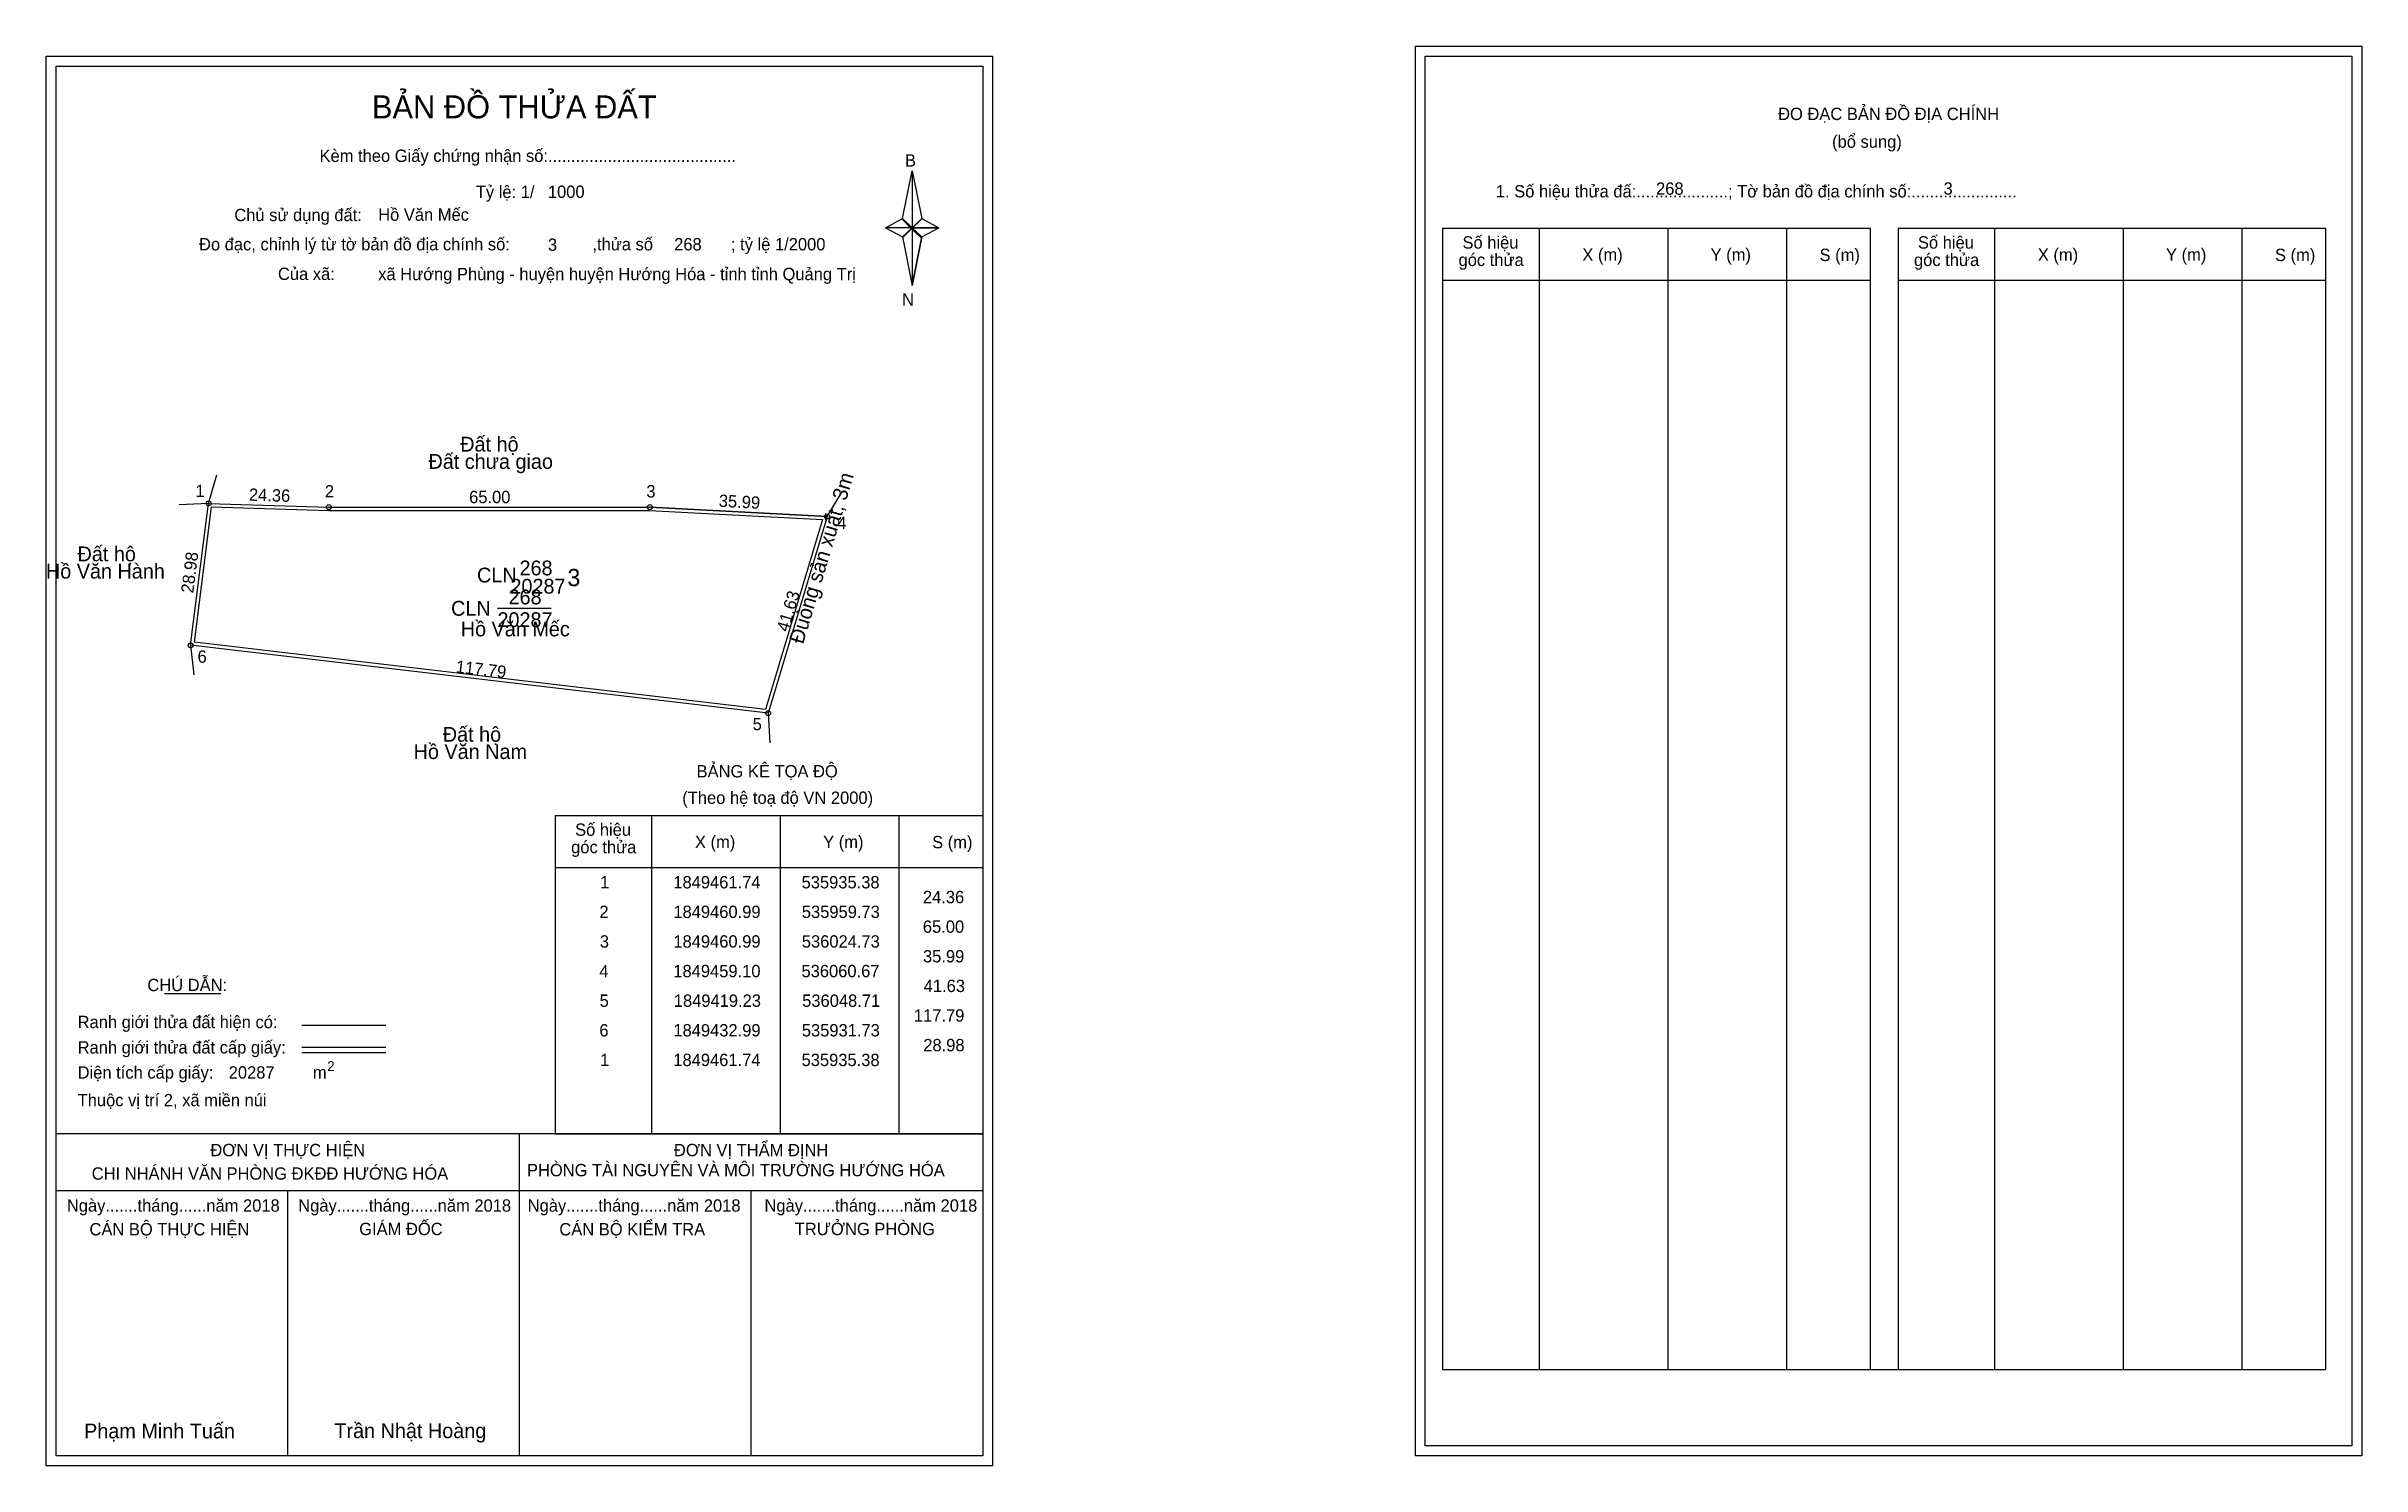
# Model space of a CAD drawing. Extents: x 535902 to 536372, y 1849267 to 1849554.
import ezdxf

# ---------------------------------------------------------------- set-up
doc = ezdxf.new("R2010")
doc.units = 0
for name, color, linetype in [('Level 1', 7, 'Continuous'), ('Level 10', 7, 'Continuous'), ('Level 11', 7, 'Continuous'), ('Level 13', 7, 'Continuous'), ('Level 2', 7, 'Continuous'), ('Level 27', 7, 'Continuous'), ('Level 3', 7, 'Continuous'), ('Level 36', 7, 'Continuous'), ('Level 4', 7, 'Continuous'), ('Level 49', 7, 'Continuous'), ('Level 5', 7, 'Continuous'), ('Level 53', 7, 'Continuous'), ('Level 55', 7, 'Continuous'), ('Level 6', 7, 'Continuous'), ('Level 63', 7, 'Continuous'), ('Level 7', 7, 'Continuous'), ('Level 8', 7, 'Continuous'), ('Level 9', 7, 'Continuous')]:
    doc.layers.add(name, color=color, linetype=linetype)

msp = doc.modelspace()

# ---------------------------------------------------------------- linework, layer by layer
at = {"layer": 'Level 1'}
for p, q in [((535904.5, 1849550.35), (535904.5, 1849550.35)), ((536181.82, 1849552.35), (536181.82, 1849552.35)), ((536075.92, 1849519.47), (536077.89, 1849529.11)), ((536077.89, 1849529.11), (536077.89, 1849517.58)), ((536077.89, 1849529.11), (536079.85, 1849519.47)), ((536072.47, 1849517.58), (536075.92, 1849519.47)), ((536075.92, 1849519.47), (536077.89, 1849517.58)), ((536077.74, 1849517.36), (536075.92, 1849519.25)), ((536077.89, 1849517.58), (536075.92, 1849515.74)), ((536077.74, 1849517.36), (536075.92, 1849515.52)), ((536075.92, 1849515.52), (536077.74, 1849517.36)), ((536079.71, 1849519.25), (536077.74, 1849517.36)), ((536077.74, 1849517.36), (536079.71, 1849519.25)), ((536079.71, 1849515.52), (536077.74, 1849517.36)), ((536079.85, 1849519.47), (536077.89, 1849517.58)), ((536077.89, 1849517.58), (536077.89, 1849505.88)), ((536077.89, 1849517.58), (536083.3, 1849517.58)), ((536077.89, 1849517.58), (536079.85, 1849515.74)), ((536079.85, 1849515.74), (536083.3, 1849517.58)), ((536185.35, 1849517.49), (536271.95, 1849517.49)), ((536204.94, 1849286.23), (536204.94, 1849517.49)), ((536231.01, 1849286.23), (536231.01, 1849517.49)), ((536254.99, 1849517.49), (536254.99, 1849286.23)), ((536271.95, 1849517.49), (536271.95, 1849286.23)), ((536277.61, 1849517.49), (536364.21, 1849517.49)), ((536297.2, 1849286.23), (536297.2, 1849517.49)), ((536323.27, 1849286.23), (536323.27, 1849517.49)), ((536347.24, 1849517.49), (536347.24, 1849286.23)), ((536364.21, 1849517.49), (536364.21, 1849286.23)), ((536075.92, 1849515.74), (536077.89, 1849505.88)), ((536079.85, 1849515.74), (536077.89, 1849505.88)), ((536185.35, 1849506.97), (536271.95, 1849506.97)), ((536277.61, 1849506.97), (536364.21, 1849506.97)), ((536005.59, 1849398.52), (536092.19, 1849398.52)), ((536025.18, 1849334), (536025.18, 1849398.52)), ((536051.25, 1849334), (536051.25, 1849398.52)), ((536075.22, 1849398.52), (536075.22, 1849334)), ((536005.59, 1849387.99), (536092.19, 1849387.99)), ((535926.41, 1849362.41), (535937.82, 1849362.41)), ((535954.28, 1849356.01), (535971.29, 1849356.01)), ((535954.28, 1849351.56), (535971.29, 1849351.56)), ((535954.28, 1849350.47), (535971.29, 1849350.47)), ((536011.32, 1849334), (535904.49, 1849334)), ((536092.19, 1849334), (535987.35, 1849334)), ((535998.34, 1849268.77), (535998.34, 1849334)), ((536005.59, 1849333.99), (536092.19, 1849333.99)), ((536092.19, 1849322.45), (535904.49, 1849322.45)), ((535951.42, 1849268.77), (535951.42, 1849322.45)), ((536045.27, 1849268.77), (536045.27, 1849322.45)), ((536185.35, 1849286.23), (536364.21, 1849286.23)), ((536092.19, 1849268.77), (536092.19, 1849268.77)), ((536369.52, 1849270.77), (536369.52, 1849270.77))]:
    msp.add_line(p, q, dxfattribs=at)
for points in [[(536075.92, 1849519.47), (536077.89, 1849529.11), (536077.89, 1849517.58)], [(536072.47, 1849517.58), (536075.92, 1849515.74), (536077.89, 1849517.58)], [(536077.89, 1849517.58), (536079.85, 1849519.47), (536083.3, 1849517.58)], [(536077.89, 1849517.58), (536077.89, 1849505.88), (536079.85, 1849515.74)]]:
    msp.add_lwpolyline(points, close=True, dxfattribs=at)
at = {"layer": 'Level 10'}
msp.add_line((536060.67, 1849459.1), (536024.73, 1849460.99), dxfattribs=at)
for points in [[(536060.67, 1849459.1), (536048.71, 1849419.23), (535931.73, 1849432.99), (535935.38, 1849461.74), (535959.73, 1849460.99), (536024.73, 1849460.99)], [(536059.74, 1849458.45), (536048.21, 1849419.99), (535932.51, 1849433.6), (535935.99, 1849461.02), (535959.72, 1849460.29), (536024.71, 1849460.29)]]:
    msp.add_lwpolyline(points, close=True, dxfattribs=at)
at = {"layer": 'Level 11'}
for centre in [(535935.38, 1849461.74), (535959.73, 1849460.99), (536024.73, 1849460.99), (536060.67, 1849459.1), (536060.67, 1849459.1), (535931.73, 1849432.99), (536048.71, 1849419.23)]:
    msp.add_circle(centre, 0.5, dxfattribs=at)
at = {"layer": 'Level 27'}
for p, q in [((535935.38, 1849461.74), (535937.07, 1849467.5)), ((535935.38, 1849461.74), (535929.39, 1849461.48)), ((536060.67, 1849459.1), (536063.8, 1849464.22)), ((535931.73, 1849432.99), (535932.36, 1849427.02)), ((536048.71, 1849419.23), (536049.04, 1849413.24))]:
    msp.add_line(p, q, dxfattribs=at)
at = {"layer": 'Level 3'}
for p, q in [((536185.35, 1849517.49), (536185.35, 1849286.23)), ((536277.61, 1849517.49), (536277.61, 1849286.23)), ((536005.59, 1849398.52), (536005.59, 1849334))]:
    msp.add_line(p, q, dxfattribs=at)
at = {"layer": 'Level 63'}
for points in [[(535902.49, 1849552.35), (536094.19, 1849552.35), (536094.19, 1849266.77), (535902.49, 1849266.77)], [(535904.49, 1849550.35), (536092.19, 1849550.35), (536092.19, 1849268.77), (535904.49, 1849268.77)], [(536179.82, 1849554.35), (536371.52, 1849554.35), (536371.52, 1849268.77), (536179.82, 1849268.77)], [(536181.82, 1849552.35), (536369.52, 1849552.35), (536369.52, 1849270.77), (536181.82, 1849270.77)]]:
    msp.add_lwpolyline(points, close=True, dxfattribs=at)
at = {"layer": 'Level 9'}
msp.add_line((535993.88, 1849440.48), (536004.77, 1849440.48), dxfattribs=at)

# ---------------------------------------------------------------- texts
at = {"layer": 'Level 1'}
for s, height, p in [('BẢN ĐỒ THỬA ĐẤT', 4.6657, (535968.46, 1849539.75)), ('ĐO ĐẠC BẢN ĐỒ ĐỊA CHÍNH', 2.5, (536253.3, 1849539.41)), ('(bổ sung)', 2.5, (536264.24, 1849533.79)), ('Kèm theo Giấy chứng nhận số:.........................................', 2.5, (535957.84, 1849530.92)), ('B', 2.5, (536076.43, 1849529.98)), ('1. Số hiệu thửa đấ:....................; Tờ bản đồ địa chính số:.......................', 2.5, (536196.13, 1849523.73)), ('Chủ sử dụng đất:', 2.5, (535940.58, 1849518.93)), ('Đo đạc, chỉnh lý từ tờ bản đồ địa chính số:                  ,thửa số                 ; tỷ lệ 1/2000', 2.5, (535933.43, 1849513)), ('góc thửa', 2.5, (536188.57, 1849509.83)), ('Số hiệu', 2.5, (536189.37, 1849513.36)), ('X (m)', 2.5, (536213.65, 1849510.89)), ('Y (m)', 2.5, (536239.63, 1849510.89)), ('S (m)', 2.5, (536261.7, 1849510.84)), ('góc thửa', 2.5, (536280.83, 1849509.83)), ('Số hiệu', 2.5, (536281.63, 1849513.36)), ('X (m)', 2.5, (536305.91, 1849510.89)), ('Y (m)', 2.5, (536331.88, 1849510.89)), ('S (m)', 2.5, (536353.96, 1849510.84)), ('Của xã:', 2.5, (535949.42, 1849507)), ('N', 2.5, (536075.83, 1849501.81)), ('BẢNG KÊ TỌA ĐỘ', 2.5, (536034.22, 1849406.22)), ('(Theo hệ toạ độ VN 2000)', 2.5, (536031.32, 1849400.86)), ('Số hiệu', 2.5, (536009.61, 1849394.39)), ('góc thửa', 2.5, (536008.81, 1849390.86)), ('X (m)', 2.5, (536033.89, 1849391.91)), ('Y (m)', 2.5, (536059.86, 1849391.91)), ('S (m)', 2.5, (536081.94, 1849391.86)), ('CHÚ DẪN:', 2.5, (535922.97, 1849362.92)), ('Ranh giới thửa đất hiện có:', 2.5, (535908.84, 1849355.42)), ('Ranh giới thửa đất cấp giấy:', 2.5, (535908.84, 1849350.28)), ('2', 2, (535959.4, 1849346.73)), ('Diện tích cấp giấy:', 2.5, (535908.84, 1849345.2)), ('m', 2.5, (535956.5, 1849345.22)), ('Thuộc vị trí 2, xã miền núi', 2.5, (535908.84, 1849339.6)), ('ĐƠN VỊ THỰC HIỆN', 2.5, (535935.73, 1849329.48)), ('ĐƠN VỊ THẨM ĐỊNH', 2.5, (536029.63, 1849329.48)), ('CHI NHÁNH VĂN PHÒNG ĐKĐĐ HƯỚNG HÓA', 2.5, (535911.69, 1849324.72)), ('PHÒNG TÀI NGUYÊN VÀ MÔI TRƯỜNG HƯỚNG HÓA', 2.5, (535999.86, 1849325.41)), ('Ngày.......tháng......năm 2018', 2.5, (535906.66, 1849318.24)), ('Ngày.......tháng......năm 2018', 2.5, (535953.53, 1849318.24)), ('Ngày.......tháng......năm 2018', 2.5, (536000.01, 1849318.24)), ('Ngày.......tháng......năm 2018', 2.5, (536047.97, 1849318.24)), ('CÁN BỘ THỰC HIỆN', 2.5, (535911.24, 1849313.43)), ('GIÁM ĐỐC', 2.5, (535965.88, 1849313.49)), ('CÁN BỘ KIỂM TRA', 2.5, (536006.42, 1849313.43)), ('TRƯỞNG PHÒNG', 2.5, (536054.11, 1849313.49)), ('Phạm Minh Tuấn', 3, (535910.15, 1849272.31)), ('Trần Nhật Hoàng', 3, (535960.85, 1849272.36))]:
    msp.add_text(s, height=height, dxfattribs=at).set_placement(p)
at = {"layer": 'Level 11'}
msp.add_text('Tỷ lệ: 1/', height=2.5, dxfattribs=at).set_placement((535989.5, 1849523.61))
at = {"layer": 'Level 13'}
for s, p in [('268', (535996.13, 1849441.28)), ('CLN', (535984.49, 1849438.98)), ('20287', (535993.88, 1849436.68))]:
    msp.add_text(s, height=3, dxfattribs=at).set_placement(p)
at = {"layer": 'Level 2'}
msp.add_text('Hồ Văn Mếc', height=3, dxfattribs=at).set_placement((535986.45, 1849434.8))
at = {"layer": 'Level 3'}
msp.add_text('CLN', height=3, dxfattribs=at).set_placement((535989.74, 1849445.72))
at = {"layer": 'Level 36'}
for s, p in [('Đất hộ', (535986.34, 1849472.24)), ('Đất chưa giao', (535979.91, 1849468.74)), ('Đất hộ', (535908.82, 1849450.01)), ('Hồ Văn Hành', (535902.42, 1849446.51)), ('Đất hộ', (535982.81, 1849413.45)), ('Hồ Văn Nam', (535976.9, 1849409.95))]:
    msp.add_text(s, height=3, dxfattribs=at).set_placement(p)
at = {"layer": 'Level 4'}
msp.add_text('268', height=3, dxfattribs=at).set_placement((535998.35, 1849447.16))
at = {"layer": 'Level 49'}
for s, rotation, p in [('24.36', 358.2358, (535943.5, 1849462.29)), ('65.00', 360, (535988.14, 1849461.79)), ('35.99', 356.9897, (536038.67, 1849461.06)), ('28.98', 82.7646, (535932.25, 1849443.45)), ('41.63', 73.3021, (536052.77, 1849435.56)), ('117.79', 353.2913, (535985.35, 1849427.49))]:
    msp.add_text(s, height=2.5, rotation=rotation, dxfattribs=at).set_placement(p)
at = {"layer": 'Level 5'}
msp.add_text('20287', height=3, dxfattribs=at).set_placement((535996.51, 1849443.46))
at = {"layer": 'Level 53'}
for s, p in [('1', (536014.69, 1849383.74)), ('1849461.74', (536029.51, 1849383.74)), ('535935.38', (536055.49, 1849383.74)), ('24.36', (536080.07, 1849380.74)), ('2', (536014.54, 1849377.74)), ('1849460.99', (536029.52, 1849377.74)), ('535959.73', (536055.54, 1849377.74)), ('65.00', (536080.06, 1849374.74)), ('3', (536014.62, 1849371.74)), ('1849460.99', (536029.52, 1849371.74)), ('536024.73', (536055.54, 1849371.74)), ('4', (536014.53, 1849365.74)), ('1849459.10', (536029.51, 1849365.74)), ('536060.67', (536055.47, 1849365.74)), ('35.99', (536080.08, 1849368.74)), ('41.63', (536080.23, 1849362.74)), ('5', (536014.58, 1849359.74)), ('1849419.23', (536029.6, 1849359.74)), ('536048.71', (536055.61, 1849359.74)), ('117.79', (536078.24, 1849356.74)), ('6', (536014.53, 1849353.74)), ('1849432.99', (536029.52, 1849353.74)), ('535931.73', (536055.54, 1849353.74)), ('28.98', (536080.14, 1849350.74)), ('1', (536014.69, 1849347.74)), ('1849461.74', (536029.51, 1849347.74)), ('535935.38', (536055.49, 1849347.74))]:
    msp.add_text(s, height=2.5, dxfattribs=at).set_placement(p)
at = {"layer": 'Level 55'}
for s, height, p in [('1', 0.4, (535935.27, 1849461.74)), ('0', 0.11, (535935.34, 1849461.63)), ('0', 0.11, (535935.34, 1849461.63)), ('0', 0.11, (535935.34, 1849461.63)), ('2', 0.4, (535959.59, 1849460.99)), ('0', 0.11, (535959.69, 1849460.88)), ('0', 0.11, (535959.69, 1849460.88)), ('3', 0.4, (536024.61, 1849460.99)), ('0', 0.11, (536024.69, 1849460.88)), ('0', 0.11, (536024.69, 1849460.88)), ('4', 0.4, (536060.53, 1849459.1)), ('0', 0.11, (536060.63, 1849458.99)), ('0', 0.11, (536060.63, 1849458.99)), ('0', 0.11, (536060.63, 1849458.99)), ('0', 0.11, (536060.63, 1849458.99)), ('6', 0.4, (535931.59, 1849432.99)), ('269', 0.11, (535931.61, 1849432.88)), ('0', 0.11, (535931.69, 1849432.88)), ('5', 0.4, (536048.58, 1849419.23)), ('269', 0.11, (536048.59, 1849419.12)), ('0', 0.11, (536048.67, 1849419.12)), ('0', 0.11, (536048.67, 1849419.12))]:
    msp.add_text(s, height=height, dxfattribs=at).set_placement(p)
at = {"layer": 'Level 6'}
for s, p in [('268', (536228.58, 1849524.27)), ('3', (536286.82, 1849524.29)), ('Hồ Văn Mếc', (535969.72, 1849519)), ('1000', (536004.1, 1849523.63)), ('3', (536004.1, 1849512.91)), ('268', (536029.68, 1849512.99)), ('xã Hướng Phùng - huyện huyện Hướng Hóa - tỉnh tỉnh Quảng Trị', (535969.73, 1849506.96)), ('20287', (535939.44, 1849345.2))]:
    msp.add_text(s, height=2.5, dxfattribs=at).set_placement(p)
at = {"layer": 'Level 7'}
msp.add_text('3', height=3.5, dxfattribs=at).set_placement((536008.06, 1849444.97))
at = {"layer": 'Level 8'}
msp.add_text('Đuòng sản xuất, 3m', height=3, rotation=73.3021, dxfattribs=at).set_placement((536055.78, 1849433.08))
at = {"layer": 'Level 9'}
for s, p in [('1', (535932.71, 1849463.01)), ('2', (535958.93, 1849462.94)), ('3', (536024.04, 1849462.94)), ('4', (536062.73, 1849456.55)), ('6', (535933.13, 1849429.46)), ('5', (536045.58, 1849415.79))]:
    msp.add_text(s, height=2.5, dxfattribs=at).set_placement(p)

doc.saveas('drawing.dxf')
